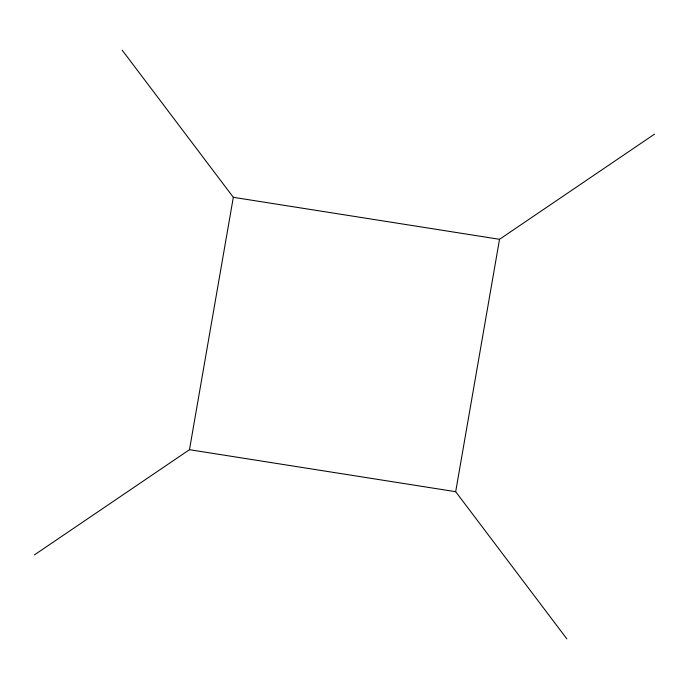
<?xml version="1.0" encoding="UTF-8"?>
<svg xmlns="http://www.w3.org/2000/svg" width="689" height="689" viewBox="0 0 689 689"><rect width="100%" height="100%" fill="white"/><g stroke="black" fill="none" stroke-linecap="round" stroke-linejoin="round"><path stroke-width="1.03" d="M34.45 554.878L189.475 449.693L233.321 197.304L122.142 50.116M566.858 638.884L455.679 491.696L499.525 239.307L654.55 134.122M233.321 197.304L499.525 239.307M189.475 449.693L455.679 491.696"/></g></svg>
